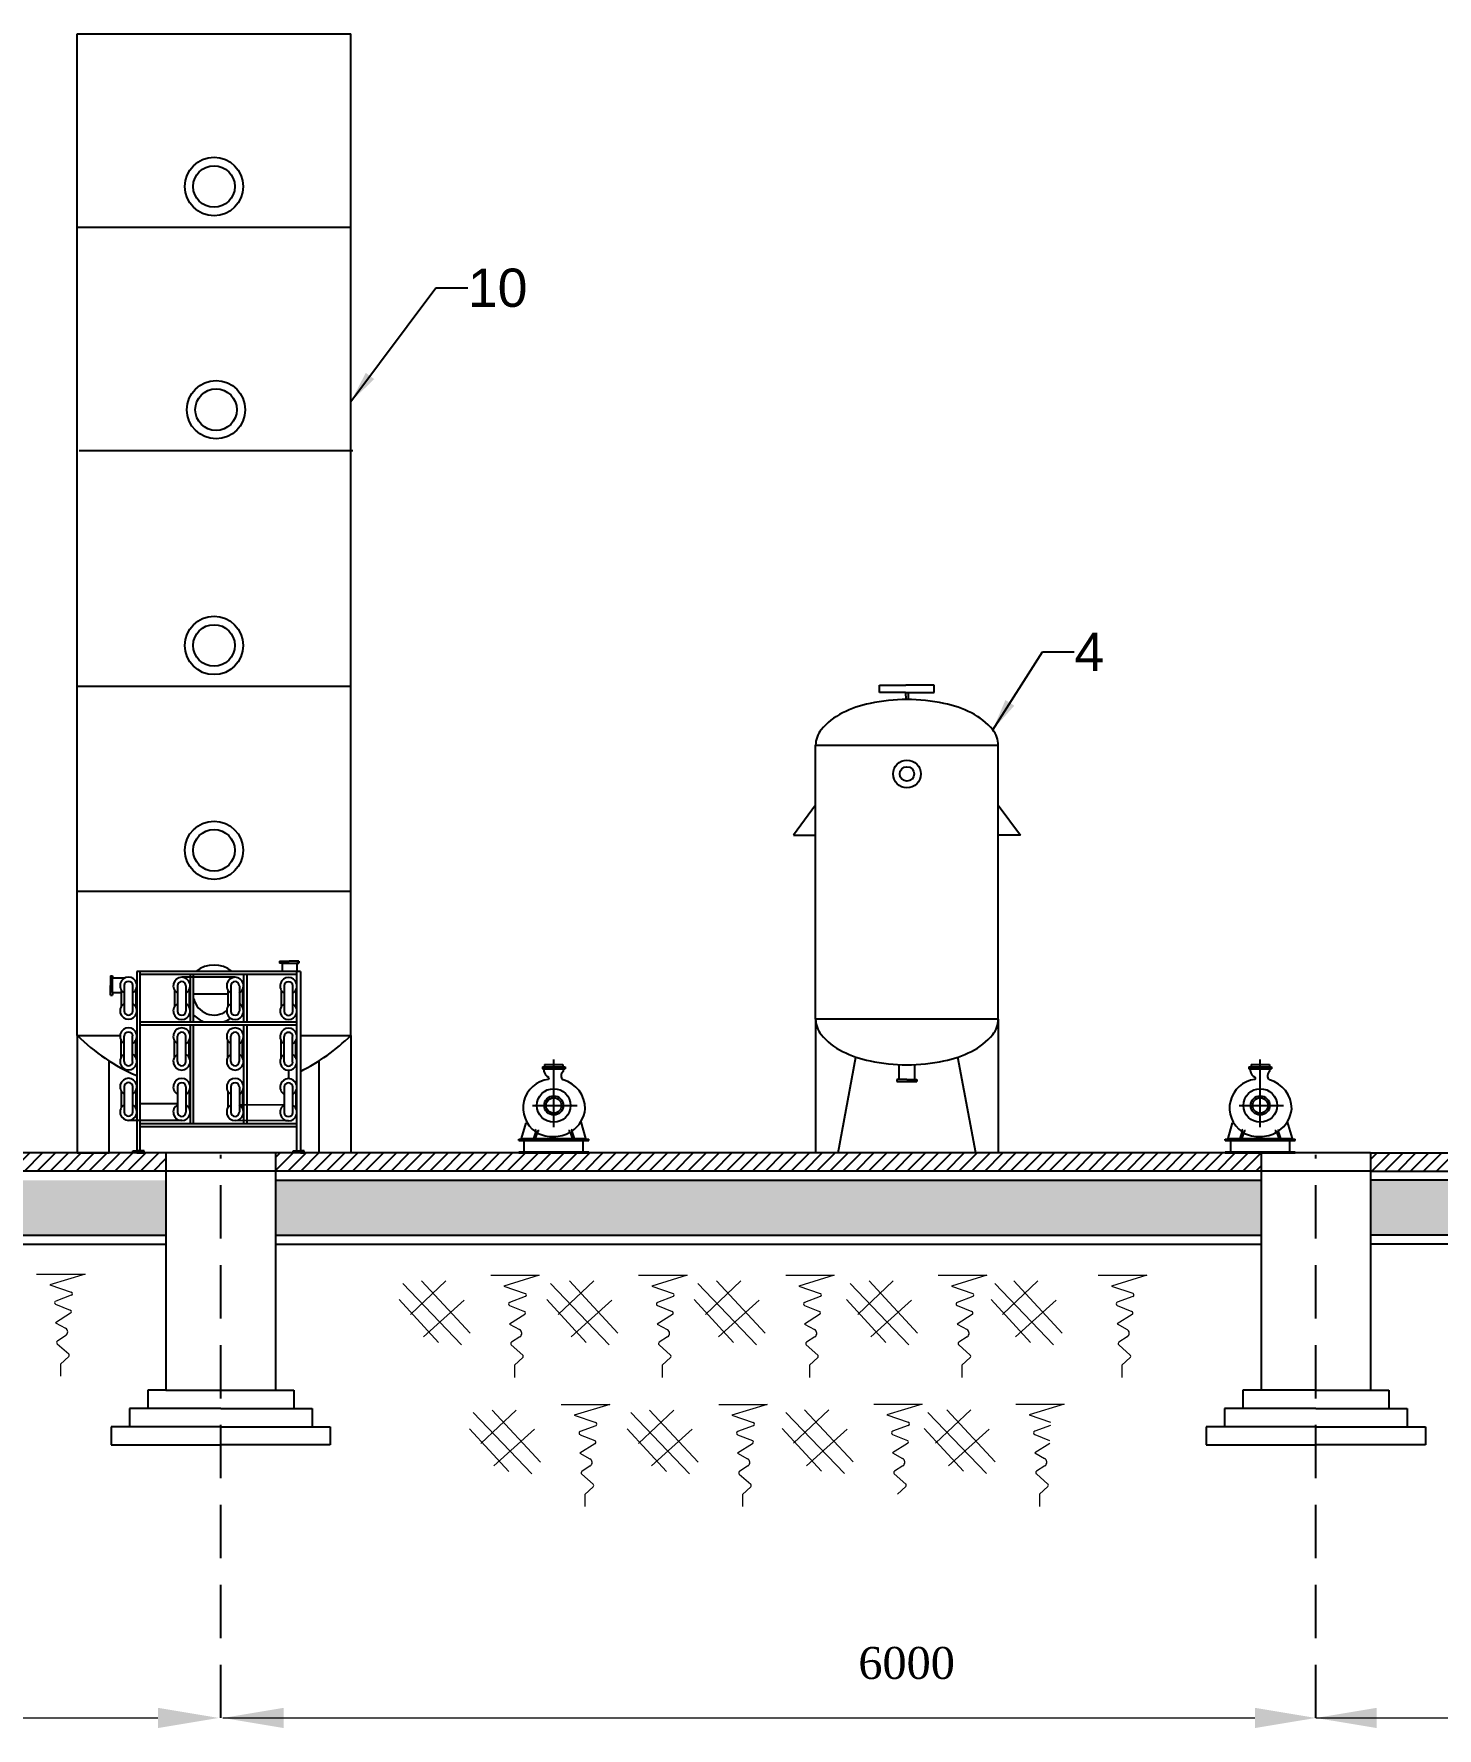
# Model space of a CAD drawing. Header units: inches. Extents: x 102447 to 288095, y 37526 to 105682.
# Drawn here: x 107880 to 109197, y 76817 to 78407 of the extents above; entities that cross this region are included whole.
import ezdxf

# ---------------------------------------------------------------- set-up
doc = ezdxf.new("R2010")
doc.units = ezdxf.units.IN
doc.header["$LTSCALE"] = 200
doc.header["$MEASUREMENT"] = 0
for name, pattern in [('CENTER', [17.5, 13, -1.5, 1.5, -1.5]), ('DASHED2', [0.375, 0.25, -0.125]), ('HIDDENX2', [0.75, 0.5, -0.25])]:
    doc.linetypes.add(name, pattern=pattern)
for name, color, linetype, lineweight in [('cat', 5, 'DASHED2', 25), ('KI HIEU', 40, 'Continuous', 25), ('kich thuoc', 112, 'Continuous', 18), ('nen', 30, 'Continuous', 20)]:
    doc.layers.add(name, color=color, linetype=linetype, lineweight=lineweight)
doc.styles.get("Standard").update_dxf_attribs({"font": 'Font - TrueType - Arial.ttf'})
doc.dimstyles.get("Standard").update_dxf_attribs({"dimtxt": 30, "dimasz": 30, "dimexe": 0.18, "dimexo": 0.0625, "dimgap": 1, "dimtad": 1, "dimtoh": 1, "dimdec": 0, "dimzin": 0, "dimdsep": 46, "dimtxsty": 'Standard', "dimcen": 0.09, "dimadec": 0, "dimazin": 0, "dimtfac": 1, "dimtdec": 0, "dimtofl": 0, "dimtmove": 0, "dimatfit": 3, "dimfxl": 1, "dimtolj": 1, "dimtzin": 0, "dimarcsym": 0})
pattern_1 = [(50, (66190.465, 69974.37), (81.91885, -7.16697), [8.56581, -94.2239]), (355, (66190.465, 69974.37), (-15.8469, 85.90845), [6.85265, -75.37912]), (100.4514, (66197.29, 69973.775), (66.07201, 78.74143), [7.27982, -80.07799]), (46.1842, (66190.46, 69997.21), (121.89044, -18.90406), [12.8487, -141.33584]), (96.6356, (66200.62, 69995.64), (106.74856, 111.25476), [10.91973, -120.11696]), (351.1842, (66190.46, 69997.21), (106.74847, 111.25485), [10.27897, -113.06867]), (21, (66201.886, 69991.504), (68.17322, -45.98342), [8.56581, -94.2239]), (326, (66201.89, 69991.504), (27.78923, 82.81995), [6.85265, -75.37912]), (71.4514, (66207.57, 69987.67), (95.96248, 36.83646), [7.27982, -80.07799]), (37.5, (66190.465, 69974.373), (1.388787, 38.020068), [0, -74.46543, 0, -76.521224, 0, -75.664643]), (7.5, (66190.465, 69974.373), (30.045378, 45.04607), [0, -43.62852, 0, -72.75227, 0, -28.838223]), (327.5, (66164.996, 69974.373), (60.968278, -2.57601), [0, -28.552696, 0, -89.08441, 0, -118.20816]), (317.5, (66153.575, 69974.373), (66.60615, 11.43307), [0, -37.118504, 0, -59.161185, 0, -83.944925])]
pattern_2 = [(45, (74868.65, 69824.75), (-6.0569414, 6.0569414), [])]
pattern_3 = [(45, (73707.245, 69821.266), (-6.0569414, 6.0569414), [])]

# ---------------------------------------------------------------- blocks, each defined once
blk = doc.blocks.new('PUMP-5-F')
for p, q in [((-0.104, 0.355), (0.104, 0.355)), ((-0.104, 0.355), (-0.104, 0.335)), ((-0.104, 0.335), (0.104, 0.335)), ((-0.089, 0.315), (-0.092, 0.335)), ((-0.084, 0.375), (0.084, 0.375)), ((-0.084, 0.375), (-0.084, 0.355)), ((0.084, 0.375), (0.084, 0.355)), ((0.089, 0.315), (0.089, 0.335)), ((0.104, 0.355), (0.104, 0.335)), ((0.295, -0.304), (0.25, -0.15)), ((-0.32, -0.32), (-0.32, -0.31)), ((-0.32, -0.31), (0.32, -0.31)), ((-0.295, -0.304), (-0.253, -0.16)), ((-0.295, -0.304), (0.295, -0.304)), ((-0.165, -0.238), (-0.186, -0.304)), ((-0.15, -0.243), (-0.17, -0.304)), ((0.15, -0.243), (0.17, -0.304)), ((0.165, -0.238), (0.186, -0.304)), ((0.32, -0.32), (0.32, -0.31)), ((-0.32, -0.32), (0.32, -0.32)), ((-0.32, -0.425), (0.32, -0.425)), ((-0.32, -0.435), (-0.32, -0.425)), ((-0.32, -0.435), (0.32, -0.435)), ((-0.27, -0.425), (-0.27, -0.32)), ((0.27, -0.425), (0.27, -0.32)), ((0.32, -0.435), (0.32, -0.425))]:
    blk.add_line(p, q)
at = {"color": 8, "linetype": 'CENTER', "ltscale": 0.1}
for p, q in [((0, -0.2), (0, 0.42)), ((-0.194, 0), (0.214, 0))]:
    blk.add_line(p, q, dxfattribs=at)
for radius in [0.154, 0.0878, 0.0706]:
    blk.add_circle((0, 0), radius)
for centre, radius, start, end in [((-0.012, 0.328), 0.0787, 189.3044, 241.7281), ((0.119, 0.273), 0.0518, 126.0695, 228.3449), ((-0.017, -0.023), 0.264, 96.9255, 235.7497), ((-0.055, 0.249), 0.0117, 303.9544, 56.0456), ((0.011, -0.033), 0.278, 0.3028, 74.4939), ((0.01, -0.003), 0.28, 303.4296, 354.1995), ((-0.18, -0.232), 0.0169, 336.5811, 49.1689), ((-0.017, 0.001), 0.286, 241.6313, 273.3611), ((-0.137, -0.245), 0.0136, 76.3265, 170.9387), ((0.005, 0.005), 0.289, 268.948, 300.2335), ((0.137, -0.245), 0.0136, 9.0613, 103.6735), ((0.18, -0.232), 0.0169, 130.8311, 203.4189)]:
    blk.add_arc(centre, radius, start, end)

msp = doc.modelspace()

# ---------------------------------------------------------------- hatches: boundary and pattern name
at = {"layer": 'cat'}
h = msp.add_hatch(dxfattribs=at)
h.set_pattern_fill('ANSI31', color=256, scale=68.526469, style=0)
h.set_pattern_definition(pattern_3)
edge = h.paths.add_edge_path()
edge.add_line((104865.1, 77346.3), (106052.1, 77346.3))
h.paths.add_polyline_path([(109134.6, 77356.6), (109134.6, 77339.5), (110059.7, 77339.5), (110059.7, 77356.6)])
h = msp.add_hatch(dxfattribs=at)
h.set_pattern_fill('ANSI31', color=256, scale=68.526469, style=0)
h.set_pattern_definition(pattern_2)
edge = h.paths.add_edge_path()
edge.add_line((106026.5, 77349.8), (107213.5, 77349.8))
h.paths.add_polyline_path([(110162.5, 77356.6), (110162.5, 77339.5), (111087.6, 77339.5), (111087.6, 77356.6)])
h = msp.add_hatch(dxfattribs=at)
h.set_pattern_fill('ANSI31', color=256, scale=68.526469, style=0)
h.set_pattern_definition([(45, (74514.543, 69825.52), (-6.0569414, 6.0569414), [])])
edge = h.paths.add_edge_path()
edge.add_line((111785.9, 77350.6), (110598.8, 77350.6))
h.paths.add_polyline_path([(106976, 77339.5), (106976, 77356.6), (106894.9, 77356.6), (106878, 77339.5)])
h = msp.add_hatch(dxfattribs=at)
h.set_pattern_fill('ANSI31', color=256, scale=68.526469, style=0)
h.set_pattern_definition(pattern_2)
edge = h.paths.add_edge_path()
edge.add_line((112140, 77349.8), (110953, 77349.8))
h.paths.add_polyline_path([(108003.9, 77356.6), (108003.9, 77339.5), (107078.8, 77339.5), (107078.8, 77356.6)])
h = msp.add_hatch(dxfattribs=at)
h.set_pattern_fill('ANSI31', color=256, scale=68.526469, style=0)
h.set_pattern_definition([(45, (76888.821, 69821.266), (-6.0569414, 6.0569414), [])])
edge = h.paths.add_edge_path()
edge.add_line((108046.7, 77346.3), (109233.7, 77346.3))
edge = h.paths.add_edge_path()
edge.add_line((113258.4, 77339.5), (113258.4, 77356.6))
edge.add_line((113258.4, 77356.6), (112281.9, 77356.6))
edge.add_line((112281.9, 77356.6), (112281.9, 77339.5))
edge.add_line((112281.9, 77339.5), (113241.3, 77339.5))
h = msp.add_hatch(dxfattribs=at)
h.set_pattern_fill('ANSI31', color=256, scale=68.526469, style=0)
h.set_pattern_definition(pattern_3)
edge = h.paths.add_edge_path()
edge.add_line((113301.4, 77346.3), (112114.4, 77346.3))
h.paths.add_polyline_path([(109031.8, 77356.6), (109031.8, 77339.5), (108106.7, 77339.5), (108106.7, 77356.6)])
at = {"layer": 'KI HIEU', "linetype": 'HIDDENX2', "ltscale": 100}
h = msp.add_hatch(dxfattribs=at)
h.set_pattern_fill('AR-CONC', color=256, scale=11.421078, style=0)
h.set_pattern_definition(pattern_1)
h.paths.add_polyline_path([(108106.7, 77279.5), (108106.7, 77330.9), (109031.8, 77330.9), (109031.8, 77279.5)])
h.paths.add_polyline_path([(107078.8, 77279.5), (107078.8, 77330.9), (108003.9, 77330.9), (108003.9, 77279.5)])
h = msp.add_hatch(dxfattribs=at)
h.set_pattern_fill('AR-CONC', color=256, scale=11.421078, style=0)
h.set_pattern_definition(pattern_1)
h.paths.add_polyline_path([(110059.7, 77279.5), (110059.7, 77330.9), (109134.6, 77330.9), (109134.6, 77279.5)])
h.paths.add_polyline_path([(111087.6, 77279.5), (111087.6, 77330.9), (110162.5, 77330.9), (110162.5, 77279.5)])

# ---------------------------------------------------------------- linework, layer by layer
for p, q in [((107920.6, 78406.9), (108177.5, 78406.9)), ((107920.6, 77466.9), (107920.6, 78406.9)), ((108177.5, 78237.8), (108177.5, 78406.9)), ((108177.5, 77980.9), (108177.5, 78237.8)), ((108177.5, 78225.1), (107920.6, 78225.1)), ((108179.4, 78015.7), (107922.4, 78015.7)), ((108177.5, 77723.9), (108177.5, 77980.9)), ((108177.5, 77794.4), (107920.6, 77794.4)), ((108673.7, 77788.8), (108673.7, 77795.6)), ((108673.7, 77795.6), (108698.3, 77795.6)), ((108698.2, 77788.8), (108673.7, 77788.8)), ((108698.2, 77788.8), (108698.3, 77782.1)), ((108698.2, 77788.8), (108725.1, 77788.8)), ((108725.1, 77795.6), (108698.3, 77795.6)), ((108700.5, 77788.8), (108700.5, 77782.1)), ((108725.1, 77788.8), (108725.1, 77795.6)), ((108613.7, 77482.2), (108613.7, 77739.2)), ((108785.1, 77482.2), (108785.1, 77739.2)), ((108177.5, 77466.9), (108177.5, 77723.9)), ((108613.7, 77683), (108592.9, 77654.8)), ((108785.1, 77683), (108805.9, 77654.8)), ((108592.9, 77654.8), (108613.7, 77654.8)), ((108805.9, 77654.8), (108785.1, 77654.8)), ((108177.5, 77602.1), (107920.6, 77602.1)), ((107976.6, 77526.9), (107976.6, 77358.4)), ((108026.6, 77526.9), (107976.6, 77526.9)), ((107979.8, 77358.4), (107979.8, 77526.9)), ((108130.1, 77526.9), (108026.6, 77526.9)), ((108110.4, 77536.6), (108119.6, 77536.6)), ((108110.4, 77536.6), (108110.4, 77534.8)), ((108113.1, 77534.8), (108110.4, 77534.8)), ((108113.1, 77534.8), (108113.1, 77526.9)), ((108113.1, 77534.8), (108126.8, 77534.8)), ((108128.7, 77536.6), (108119.6, 77536.6)), ((108126, 77534.8), (108128.7, 77534.8)), ((108126.8, 77534.8), (108126.8, 77526.9)), ((108128.7, 77534.8), (108126.8, 77534.8)), ((108126.8, 77358.4), (108126.8, 77526.9)), ((108128.7, 77536.6), (108128.7, 77534.8)), ((108128.7, 77536.6), (108128.7, 77534.8)), ((108130.1, 77526.9), (108130.1, 77358.4)), ((107951.9, 77522.8), (107953.7, 77522.8)), ((107951.9, 77522.8), (107951.9, 77513.7)), ((107951.9, 77522.8), (107953.7, 77522.8)), ((107951.9, 77504.5), (107951.9, 77513.7)), ((107953.7, 77522.8), (107953.7, 77520.9)), ((107953.7, 77520.1), (107953.7, 77522.8)), ((107953.7, 77520.9), (107965.6, 77520.9)), ((107953.7, 77507.2), (107953.7, 77520.9)), ((107964.7, 77513.6), (107964.7, 77489.9)), ((107972.6, 77513.6), (107972.6, 77489.9)), ((108026.6, 77524), (107979.8, 77524)), ((108014.8, 77513.5), (108014.8, 77489.7)), ((108068.8, 77521.4), (108018.7, 77521.4)), ((108022.7, 77513.5), (108022.7, 77489.7)), ((108026.6, 77524), (108026.6, 77479.4)), ((108126.8, 77524), (108026.6, 77524)), ((108029.9, 77479.4), (108029.9, 77524)), ((108064.9, 77513.5), (108064.9, 77489.7)), ((108072.8, 77513.5), (108072.8, 77489.7)), ((108076.7, 77524), (108076.7, 77479.4)), ((108080, 77479.4), (108080, 77524)), ((108114.9, 77513.3), (108114.9, 77489.6)), ((108122.8, 77513.3), (108122.8, 77489.6)), ((107951.9, 77504.5), (107953.7, 77504.5)), ((107953.7, 77507.2), (107961.8, 77507.2)), ((107953.7, 77507.2), (107953.7, 77504.5)), ((107961.8, 77509.7), (107961.8, 77493.8)), ((107975.5, 77509.7), (107975.5, 77493.8)), ((108011.9, 77509.6), (108011.9, 77493.6)), ((108025.6, 77509.6), (108025.6, 77493.6)), ((108061.9, 77505.5), (108029.9, 77505.5)), ((108061.9, 77509.6), (108061.9, 77493.6)), ((108075.7, 77509.6), (108075.7, 77493.6)), ((108112, 77509.4), (108112, 77493.5)), ((108125.8, 77509.4), (108125.8, 77493.5)), ((108026.6, 77479.4), (107979.8, 77479.4)), ((108126.8, 77479.4), (108026.6, 77479.4)), ((108613.7, 77482.2), (108613.7, 77356.6)), ((108785.1, 77482.2), (108785.1, 77356.6)), ((107920.6, 77466.9), (107960.8, 77466.9)), ((107920.6, 77466.9), (107920.6, 77356.6)), ((107964.7, 77442.4), (107964.7, 77466.1)), ((107972.6, 77442.4), (107972.6, 77466.1)), ((108026.6, 77476.5), (107979.8, 77476.5)), ((108014.8, 77442.3), (108014.8, 77466)), ((108022.7, 77442.3), (108022.7, 77466)), ((108026.6, 77476.5), (108026.6, 77384)), ((108126.8, 77476.5), (108026.6, 77476.5)), ((108029.9, 77384), (108029.9, 77476.5)), ((108064.9, 77442.3), (108064.9, 77466)), ((108072.8, 77442.3), (108072.8, 77466)), ((108076.7, 77476.5), (108076.7, 77384)), ((108080, 77384), (108080, 77476.5)), ((108114.9, 77442.1), (108114.9, 77465.8)), ((108122.8, 77442.1), (108122.8, 77465.8)), ((108130.1, 77466.9), (108177.5, 77466.9)), ((108177.5, 77466.9), (108177.5, 77356.6)), ((107961.8, 77446.3), (107961.8, 77462.3)), ((107975.5, 77446.3), (107975.5, 77462.3)), ((108011.9, 77446.2), (108011.9, 77462.1)), ((108025.6, 77446.2), (108025.6, 77462.1)), ((108061.9, 77446.2), (108061.9, 77462.1)), ((108075.7, 77446.2), (108075.7, 77462.1)), ((108112, 77446), (108112, 77461.9)), ((108125.8, 77446), (108125.8, 77461.9)), ((107950.5, 77356.6), (107950.5, 77443)), ((108118.9, 77434.2), (108118.9, 77426.3)), ((108147.6, 77356.6), (108147.6, 77443)), ((108634.7, 77356.6), (108651.5, 77446.5)), ((108692.1, 77425.5), (108692.1, 77439.5)), ((108706.7, 77425.5), (108706.7, 77439.5)), ((108764.1, 77356.6), (108747.3, 77446.5)), ((107964.7, 77418.7), (107964.7, 77395)), ((107972.6, 77418.7), (107972.6, 77395)), ((108014.8, 77418.5), (108014.8, 77394.8)), ((108022.7, 77418.5), (108022.7, 77394.8)), ((108064.9, 77418.5), (108064.9, 77394.8)), ((108072.8, 77418.5), (108072.8, 77394.8)), ((108114.9, 77418.4), (108114.9, 77394.6)), ((108122.8, 77418.4), (108122.8, 77394.6)), ((108699.4, 77425.5), (108690, 77425.5)), ((108690, 77425.5), (108690, 77423.5)), ((108690, 77423.5), (108708.8, 77423.5)), ((108699.4, 77425.5), (108708.8, 77425.5)), ((108708.8, 77425.5), (108708.8, 77423.5)), ((107961.8, 77414.8), (107961.8, 77398.9)), ((107975.5, 77414.8), (107975.5, 77398.9)), ((108014.8, 77402.7), (107979.8, 77402.7)), ((108025.6, 77414.6), (108025.6, 77398.7)), ((108061.9, 77414.6), (108061.9, 77398.7)), ((108114.9, 77401.5), (108072.8, 77401.7)), ((108075.7, 77414.6), (108075.7, 77398.7)), ((108125.8, 77414.5), (108125.8, 77398.5)), ((108018.7, 77386.9), (107968.6, 77387.1)), ((107979.8, 77394.7), (107979.8, 77394.7)), ((108026.6, 77384), (107979.8, 77384)), ((108076.7, 77384), (108026.6, 77384)), ((108118.9, 77386.7), (108068.8, 77386.9)), ((108126.8, 77384), (108076.7, 77384)), ((108080, 77394.6), (108080, 77394.6)), ((108026.6, 77381), (107979.8, 77381)), ((108076.7, 77381), (108026.6, 77381)), ((108126.8, 77381), (108076.7, 77381)), ((108003.9, 77356.6), (107078.8, 77356.6)), ((107920.6, 77356.6), (107950.5, 77356.6)), ((107972.9, 77356.6), (107972.9, 77358.4)), ((107972.9, 77358.4), (107976.6, 77358.4)), ((107976.6, 77356.6), (107972.9, 77356.6)), ((107983.5, 77358.4), (107976.6, 77358.4)), ((107976.6, 77356.6), (107979.8, 77356.6)), ((107979.8, 77356.6), (107983.5, 77356.6)), ((107983.5, 77356.6), (107983.5, 77358.4)), ((109134.6, 77356.6), (108003.9, 77356.6)), ((108123.2, 77356.6), (108123.2, 77358.4)), ((108123.2, 77358.4), (108130.1, 77358.4)), ((108126.8, 77356.6), (108123.2, 77356.6)), ((108130.1, 77356.6), (108126.8, 77356.6)), ((108133.7, 77358.4), (108130.1, 77358.4)), ((108130.1, 77356.6), (108133.7, 77356.6)), ((108133.7, 77356.6), (108133.7, 77358.4)), ((108177.5, 77356.6), (108147.6, 77356.6)), ((109134.6, 77356.6), (110162.5, 77356.6)), ((109134.6, 77339.5), (107078.8, 77339.5)), ((109134.6, 77339.5), (110162.5, 77339.5)), ((108106.7, 77330.9), (109031.8, 77330.9)), ((110059.7, 77330.9), (109134.6, 77330.9)), ((107078.8, 77279.5), (108003.9, 77279.5)), ((108106.7, 77279.5), (109031.8, 77279.5)), ((110059.7, 77279.5), (109134.6, 77279.5)), ((107078.8, 77270.9), (108003.9, 77270.9)), ((108106.7, 77270.9), (109031.8, 77270.9)), ((110059.7, 77270.9), (109134.6, 77270.9))]:
    msp.add_line(p, q)
at = {"color": 6}
for p, q in [((108003.9, 77356.6), (108003.9, 77133.9)), ((108106.7, 77356.6), (108106.7, 77133.9)), ((109031.8, 77356.6), (109031.8, 77133.9)), ((109134.6, 77356.6), (109134.6, 77133.9)), ((108003.9, 77133.9), (107986.8, 77133.9)), ((107986.8, 77133.9), (107986.8, 77116.8)), ((108003.9, 77133.9), (108106.7, 77133.9)), ((108106.7, 77133.9), (108123.9, 77133.9)), ((108123.9, 77133.9), (108123.9, 77116.8)), ((109083.2, 77133.9), (109014.7, 77133.9)), ((109014.7, 77133.9), (109014.7, 77116.8)), ((109083.2, 77133.9), (109151.8, 77133.9)), ((109151.8, 77133.9), (109151.8, 77116.8)), ((108055.3, 77116.8), (107969.7, 77116.8)), ((107969.7, 77116.8), (107969.7, 77099.6)), ((108055.3, 77116.8), (108141, 77116.8)), ((108141, 77116.8), (108141, 77099.6)), ((109083.2, 77116.8), (108997.6, 77116.8)), ((108997.6, 77116.8), (108997.6, 77099.6)), ((109083.2, 77116.8), (109168.9, 77116.8)), ((109168.9, 77116.8), (109168.9, 77099.6)), ((108055.3, 77099.6), (107952.5, 77099.6)), ((107952.5, 77099.6), (107952.5, 77082.5)), ((108055.3, 77099.6), (108158.1, 77099.6)), ((108158.1, 77099.6), (108158.1, 77082.5)), ((109083.2, 77099.6), (108980.4, 77099.6)), ((108980.4, 77099.6), (108980.4, 77082.5)), ((109083.2, 77099.6), (109186, 77099.6)), ((109186, 77099.6), (109186, 77082.5)), ((107952.5, 77082.5), (108055.3, 77082.5)), ((108158.1, 77082.5), (108055.3, 77082.5)), ((108980.4, 77082.5), (109083.2, 77082.5)), ((109186, 77082.5), (109083.2, 77082.5))]:
    msp.add_line(p, q, dxfattribs=at)
for points in [[(108613.7, 77739.2), (108785.1, 77739.2, 0.174705), (108779.9, 77753.7, 0.104203), (108760, 77769.5, 0.064948), (108734.1, 77778.5, 0.051099), (108699.4, 77782.1, 0.051099), (108664.8, 77778.5, 0.064948), (108638.8, 77769.5, 0.104203), (108618.9, 77753.7, 0.174705)], [(108785.1, 77482.2), (108613.7, 77482.2, 0.174705), (108618.9, 77467.6, 0.104203), (108638.8, 77451.9, 0.064948), (108664.8, 77442.9, 0.051099), (108699.4, 77439.3, 0.051099), (108734.1, 77442.9, 0.064948), (108760, 77451.9, 0.104203), (108779.9, 77467.6, 0.174705)]]:
    msp.add_lwpolyline(points, format="xyb", close=True)
for centre, radius in [((108049, 78263.7), 27.4), ((108049, 78263.7), 19.5), ((108050.9, 78054.2), 27.4), ((108050.9, 78054.2), 19.5), ((108049, 77832.9), 27.4), ((108049, 77832.9), 19.5), ((108699.4, 77712.3), 13), ((108699.4, 77712.3), 13), ((108699.4, 77712.3), 6.79), ((108049, 77640.6), 27.4), ((108049, 77640.6), 19.5)]:
    msp.add_circle(centre, radius)
for centre, radius, start, end in [((108049, 77505.5), 27.4, 51.583, 128.417), ((107968.7, 77513.6), 7.91, 299.9872, 239.9872), ((107968.7, 77513.6), 3.95, 0, 180), ((108018.7, 77513.5), 7.91, 299.9872, 239.9872), ((108018.7, 77513.5), 3.95, 0, 180), ((108068.8, 77513.5), 7.91, 299.9872, 239.9872), ((108068.8, 77513.5), 3.95, 0, 180), ((108118.9, 77513.3), 7.91, 299.9872, 239.9872), ((108118.9, 77513.3), 3.95, 0, 180), ((107968.7, 77489.9), 7.91, 120.0128, 60.0128), ((108018.7, 77489.7), 7.91, 120.0128, 60.0128), ((108049, 77505.5), 19.5, 191.7239, 307.4114), ((108068.8, 77489.7), 7.91, 120.0128, 60.0128), ((108118.9, 77489.6), 7.91, 120.0128, 60.0128), ((107968.7, 77489.9), 3.95, 180, 0), ((108018.7, 77489.7), 3.95, 180, 0), ((108049, 77505.5), 27.4, 225.7624, 251.6934), ((108049, 77505.5), 27.4, 288.3066, 304.8598), ((108068.8, 77489.7), 3.95, 180, 0), ((108118.9, 77489.6), 3.95, 180, 0), ((108049, 77596.7), 182.6, 225.2819, 246.6139), ((107968.7, 77466.1), 7.91, 299.9872, 239.9872), ((107968.7, 77466.1), 3.95, 0, 180), ((108018.7, 77466), 7.91, 299.9872, 239.9872), ((108018.7, 77466), 3.95, 0, 180), ((108068.8, 77466), 7.91, 299.9872, 239.9872), ((108068.8, 77466), 3.95, 0, 180), ((108118.9, 77465.8), 7.91, 299.9872, 239.9872), ((108118.9, 77465.8), 3.95, 0, 180), ((108049, 77596.7), 182.6, 296.3459, 314.7181), ((107968.7, 77442.4), 7.91, 120.0128, 60.0128), ((108018.7, 77442.3), 7.91, 120.0128, 60.0128), ((108068.8, 77442.3), 7.91, 120.0128, 60.0128), ((108118.9, 77442.1), 7.91, 120.0128, 60.0128), ((107968.7, 77442.4), 3.95, 180, 0), ((108018.7, 77442.3), 3.95, 180, 0), ((108068.8, 77442.3), 3.95, 180, 0), ((108118.9, 77442.1), 3.95, 180, 0), ((107968.7, 77418.7), 7.91, 299.9872, 239.9872), ((107968.7, 77418.7), 3.95, 0, 180), ((108018.7, 77418.5), 7.91, 299.9872, 239.9872), ((108018.7, 77418.5), 3.95, 0, 180), ((108068.8, 77418.5), 7.91, 299.9872, 239.9872), ((108068.8, 77418.5), 3.95, 0, 180), ((108118.9, 77418.4), 7.91, 299.9872, 239.9872), ((108118.9, 77418.4), 3.95, 0, 180), ((107968.7, 77395), 7.91, 120.0128, 60.0128), ((108018.7, 77394.8), 7.91, 120.0128, 60.0128), ((108068.8, 77394.8), 7.91, 120.0128, 60.0128), ((108118.9, 77394.6), 7.91, 120.0128, 60.0128), ((107968.7, 77395), 3.95, 180, 0), ((108018.7, 77394.8), 3.95, 180, 0), ((108068.8, 77394.8), 3.95, 180, 0), ((108118.9, 77394.6), 3.95, 180, 0)]:
    msp.add_arc(centre, radius, start, end)
at = {"layer": 'cat', "color": 177, "true_color": 0x293189}
for p, q in [((108055.3, 76826.2), (108055.3, 77354.9)), ((109083.2, 76826.2), (109083.2, 77354.9))]:
    msp.add_line(p, q, dxfattribs=at)
at = {"layer": 'kich thuoc', "linetype": 'Continuous', "lineweight": 20}
for p, q in [((107027.4, 76826.2), (107996.3, 76826.2)), ((108057.3, 76826.2), (109026.1, 76826.2)), ((109083.2, 76826.2), (110052.1, 76826.2))]:
    msp.add_line(p, q, dxfattribs=at)
for points in [[(107996.3, 76835.7), (107996.3, 76816.7), (108053.4, 76826.2)], [(108114.4, 76835.7), (108114.4, 76816.7), (108057.3, 76826.2)], [(109026.1, 76835.7), (109026.1, 76816.7), (109083.2, 76826.2)], [(109140.3, 76835.7), (109140.3, 76816.7), (109083.2, 76826.2)]]:
    msp.add_solid(points, dxfattribs=at)
at = {"layer": 'nen', "linetype": 'ByBlock', "ltscale": 15}
for p, q in [((107882.5, 77242.9), (107928.1, 77242.9)), ((107882.5, 77242.9), (107928.1, 77242.9)), ((107928.1, 77242.9), (107895, 77232.8)), ((107928.1, 77242.9), (107895, 77232.8)), ((108308.7, 77241.8), (108354.3, 77241.8)), ((108308.7, 77241.8), (108354.3, 77241.8)), ((108354.3, 77241.8), (108321.1, 77231.6)), ((108354.3, 77241.8), (108321.1, 77231.6)), ((108447.4, 77241.8), (108493, 77241.8)), ((108447.4, 77241.8), (108493, 77241.8)), ((108493, 77241.8), (108459.8, 77231.6)), ((108493, 77241.8), (108459.8, 77231.6)), ((108585.6, 77241.8), (108631.2, 77241.8)), ((108585.6, 77241.8), (108631.2, 77241.8)), ((108631.2, 77241.8), (108598, 77231.6)), ((108631.2, 77241.8), (108598, 77231.6)), ((108728.7, 77241.8), (108774.3, 77241.8)), ((108728.7, 77241.8), (108774.3, 77241.8)), ((108774.3, 77241.8), (108741.1, 77231.6)), ((108774.3, 77241.8), (108741.1, 77231.6)), ((108878.9, 77241.8), (108924.5, 77241.8)), ((108878.9, 77241.8), (108924.5, 77241.8)), ((108924.5, 77241.8), (108891.3, 77231.6)), ((108924.5, 77241.8), (108891.3, 77231.6)), ((107895, 77232.8), (107915, 77225.9)), ((107895, 77232.8), (107915, 77225.9)), ((108226.2, 77234), (108281.3, 77176.5)), ((108226.2, 77234), (108281.3, 77176.5)), ((108266.7, 77236.5), (108233.4, 77205)), ((108266.7, 77236.5), (108233.4, 77205)), ((108243.9, 77236.5), (108289.5, 77187.5)), ((108243.9, 77236.5), (108289.5, 77187.5)), ((108321.1, 77231.6), (108341.2, 77224.7)), ((108321.1, 77231.6), (108341.2, 77224.7)), ((108364.9, 77234), (108420, 77176.5)), ((108364.9, 77234), (108420, 77176.5)), ((108405.4, 77236.5), (108372.1, 77205)), ((108405.4, 77236.5), (108372.1, 77205)), ((108382.6, 77236.5), (108428.1, 77187.5)), ((108382.6, 77236.5), (108428.1, 77187.5)), ((108459.8, 77231.6), (108479.9, 77224.7)), ((108459.8, 77231.6), (108479.9, 77224.7)), ((108503.1, 77234), (108558.2, 77176.5)), ((108503.1, 77234), (108558.2, 77176.5)), ((108543.6, 77236.5), (108510.3, 77205)), ((108543.6, 77236.5), (108510.3, 77205)), ((108520.8, 77236.5), (108566.4, 77187.5)), ((108520.8, 77236.5), (108566.4, 77187.5)), ((108598, 77231.6), (108618.1, 77224.7)), ((108598, 77231.6), (108618.1, 77224.7)), ((108646.2, 77234), (108701.3, 77176.5)), ((108646.2, 77234), (108701.3, 77176.5)), ((108686.6, 77236.5), (108653.3, 77205)), ((108686.6, 77236.5), (108653.3, 77205)), ((108663.9, 77236.5), (108709.4, 77187.5)), ((108663.9, 77236.5), (108709.4, 77187.5)), ((108741.1, 77231.6), (108761.1, 77224.7)), ((108741.1, 77231.6), (108761.1, 77224.7)), ((108782, 77234), (108837.1, 77176.5)), ((108782, 77234), (108837.1, 77176.5)), ((108822.4, 77236.5), (108789.1, 77205)), ((108822.4, 77236.5), (108789.1, 77205)), ((108799.6, 77236.5), (108845.2, 77187.5)), ((108799.6, 77236.5), (108845.2, 77187.5)), ((108891.3, 77231.6), (108911.4, 77224.8)), ((108891.3, 77231.6), (108911.4, 77224.8)), ((107900.3, 77214.5), (107914.1, 77208.9)), ((107900.3, 77214.5), (107914.1, 77208.9)), ((107915, 77222.9), (107900.4, 77217.5)), ((107915, 77222.9), (107900.4, 77217.5)), ((108222.9, 77219), (108259.7, 77178.7)), ((108222.9, 77219), (108259.7, 77178.7)), ((108283.8, 77218.4), (108245.6, 77184)), ((108283.8, 77218.4), (108245.6, 77184)), ((108341.2, 77221.7), (108326.5, 77216.3)), ((108341.2, 77221.7), (108326.5, 77216.3)), ((108326.5, 77213.4), (108340.3, 77207.7)), ((108326.5, 77213.4), (108340.3, 77207.7)), ((108361.5, 77219), (108398.3, 77178.7)), ((108361.5, 77219), (108398.3, 77178.7)), ((108422.5, 77218.4), (108384.3, 77184)), ((108422.5, 77218.4), (108384.3, 77184)), ((108479.9, 77221.7), (108465.2, 77216.3)), ((108479.9, 77221.7), (108465.2, 77216.3)), ((108465.2, 77213.4), (108479, 77207.7)), ((108465.2, 77213.4), (108479, 77207.7)), ((108499.8, 77219), (108536.6, 77178.7)), ((108499.8, 77219), (108536.6, 77178.7)), ((108560.7, 77218.4), (108522.5, 77184)), ((108560.7, 77218.4), (108522.5, 77184)), ((108618.1, 77221.7), (108603.4, 77216.3)), ((108618.1, 77221.7), (108603.4, 77216.3)), ((108603.4, 77213.4), (108617.2, 77207.7)), ((108603.4, 77213.4), (108617.2, 77207.7)), ((108642.8, 77219), (108679.6, 77178.7)), ((108642.8, 77219), (108679.6, 77178.7)), ((108703.7, 77218.4), (108665.6, 77184)), ((108703.7, 77218.4), (108665.6, 77184)), ((108761.2, 77221.7), (108746.5, 77216.3)), ((108761.2, 77221.7), (108746.5, 77216.3)), ((108746.5, 77213.4), (108760.3, 77207.7)), ((108746.5, 77213.4), (108760.3, 77207.7)), ((108778.6, 77219), (108815.4, 77178.7)), ((108778.6, 77219), (108815.4, 77178.7)), ((108839.5, 77218.4), (108801.4, 77184)), ((108839.5, 77218.4), (108801.4, 77184)), ((108911.4, 77221.8), (108896.7, 77216.4)), ((108911.4, 77221.8), (108896.7, 77216.4)), ((108896.7, 77213.4), (108910.5, 77207.8)), ((108896.7, 77213.4), (108910.5, 77207.8)), ((107914.4, 77206.1), (107900.3, 77197.1)), ((107914.4, 77206.1), (107900.3, 77197.1)), ((107900.3, 77197.1), (107909.6, 77192)), ((107900.3, 77197.1), (107909.6, 77192)), ((108340.6, 77204.9), (108326.5, 77195.9)), ((108340.6, 77204.9), (108326.5, 77195.9)), ((108326.5, 77195.9), (108335.8, 77190.8)), ((108326.5, 77195.9), (108335.8, 77190.8)), ((108479.2, 77204.9), (108465.1, 77195.9)), ((108479.2, 77204.9), (108465.1, 77195.9)), ((108465.1, 77195.9), (108474.5, 77190.8)), ((108465.1, 77195.9), (108474.5, 77190.8)), ((108617.4, 77204.9), (108603.4, 77195.9)), ((108617.4, 77204.9), (108603.4, 77195.9)), ((108603.4, 77195.9), (108612.7, 77190.8)), ((108603.4, 77195.9), (108612.7, 77190.8)), ((108760.5, 77204.9), (108746.4, 77195.9)), ((108760.5, 77204.9), (108746.4, 77195.9)), ((108746.4, 77195.9), (108755.8, 77190.8)), ((108746.4, 77195.9), (108755.8, 77190.8)), ((108910.7, 77205), (108896.6, 77196)), ((108910.7, 77205), (108896.6, 77196)), ((108896.6, 77196), (108906, 77190.9)), ((108896.6, 77196), (108906, 77190.9)), ((107901.8, 77177.5), (107912.6, 77167.9)), ((107901.8, 77177.5), (107912.6, 77167.9)), ((107909.9, 77185.1), (107902, 77180)), ((107909.9, 77185.1), (107902, 77180)), ((108336, 77184), (108328.2, 77178.9)), ((108336, 77184), (108328.2, 77178.9)), ((108474.7, 77184), (108466.9, 77178.9)), ((108474.7, 77184), (108466.9, 77178.9)), ((108612.9, 77184), (108605.1, 77178.9)), ((108612.9, 77184), (108605.1, 77178.9)), ((108756, 77184), (108748.2, 77178.9)), ((108756, 77184), (108748.2, 77178.9)), ((108906.2, 77184), (108898.4, 77178.9)), ((108906.2, 77184), (108898.4, 77178.9)), ((107912.6, 77165.6), (107904.8, 77158.4)), ((107912.6, 77165.6), (107904.8, 77158.4)), ((108328, 77176.3), (108338.8, 77166.8)), ((108328, 77176.3), (108338.8, 77166.8)), ((108338.8, 77164.4), (108331, 77157.3)), ((108338.8, 77164.4), (108331, 77157.3)), ((108466.7, 77176.3), (108477.5, 77166.8)), ((108466.7, 77176.3), (108477.5, 77166.8)), ((108477.5, 77164.4), (108469.7, 77157.3)), ((108477.5, 77164.4), (108469.7, 77157.3)), ((108604.9, 77176.3), (108615.7, 77166.8)), ((108604.9, 77176.3), (108615.7, 77166.8)), ((108615.7, 77164.4), (108607.9, 77157.3)), ((108615.7, 77164.4), (108607.9, 77157.3)), ((108748, 77176.3), (108758.8, 77166.8)), ((108748, 77176.3), (108758.8, 77166.8)), ((108758.8, 77164.4), (108751, 77157.3)), ((108758.8, 77164.4), (108751, 77157.3)), ((108898.2, 77176.4), (108909, 77166.8)), ((108898.2, 77176.4), (108909, 77166.8)), ((108909, 77164.5), (108901.2, 77157.3)), ((108909, 77164.5), (108901.2, 77157.3)), ((107904.8, 77158.4), (107904.8, 77147)), ((107904.8, 77158.4), (107904.8, 77147)), ((108331, 77157.3), (108331, 77145.9)), ((108331, 77157.3), (108331, 77145.9)), ((108469.7, 77157.3), (108469.7, 77145.9)), ((108469.7, 77157.3), (108469.7, 77145.9)), ((108607.9, 77157.3), (108607.9, 77145.9)), ((108607.9, 77157.3), (108607.9, 77145.9)), ((108751, 77157.3), (108751, 77145.9)), ((108751, 77157.3), (108751, 77145.9)), ((108901.2, 77157.3), (108901.2, 77145.9)), ((108901.2, 77157.3), (108901.2, 77145.9)), ((108332.7, 77115.2), (108299.4, 77083.7)), ((108332.7, 77115.2), (108299.4, 77083.7)), ((108310, 77115.2), (108355.5, 77066.2)), ((108310, 77115.2), (108355.5, 77066.2)), ((108374.8, 77120.5), (108420.4, 77120.5)), ((108374.8, 77120.5), (108420.4, 77120.5)), ((108420.4, 77120.5), (108387.2, 77110.3)), ((108420.4, 77120.5), (108387.2, 77110.3)), ((108480.7, 77115.2), (108447.4, 77083.7)), ((108480.7, 77115.2), (108447.4, 77083.7)), ((108457.9, 77115.2), (108503.4, 77066.2)), ((108457.9, 77115.2), (108503.4, 77066.2)), ((108522.7, 77120.5), (108568.3, 77120.5)), ((108522.7, 77120.5), (108568.3, 77120.5)), ((108568.3, 77120.5), (108535.1, 77110.3)), ((108568.3, 77120.5), (108535.1, 77110.3)), ((108626.1, 77115.5), (108592.9, 77084)), ((108626.1, 77115.5), (108592.9, 77084)), ((108603.4, 77115.5), (108648.9, 77066.5)), ((108603.4, 77115.5), (108648.9, 77066.5)), ((108668.2, 77120.7), (108713.8, 77120.7)), ((108668.2, 77120.7), (108713.8, 77120.7)), ((108713.8, 77120.7), (108680.6, 77110.6)), ((108713.8, 77120.7), (108680.6, 77110.6)), ((108759.5, 77115.5), (108726.2, 77084)), ((108759.5, 77115.5), (108726.2, 77084)), ((108736.7, 77115.5), (108782.3, 77066.5)), ((108736.7, 77115.5), (108782.3, 77066.5)), ((108801.6, 77120.7), (108847.1, 77120.7)), ((108801.6, 77120.7), (108847.1, 77120.7)), ((108801.6, 77120.7), (108847.1, 77120.7)), ((108801.6, 77120.7), (108847.1, 77120.7)), ((108847.1, 77120.7), (108814, 77110.6)), ((108847.1, 77120.7), (108814, 77110.6)), ((108847.1, 77120.7), (108814, 77110.6)), ((108847.1, 77120.7), (108814, 77110.6)), ((108288.9, 77097.7), (108325.7, 77057.5)), ((108288.9, 77097.7), (108325.7, 77057.5)), ((108292.3, 77112.8), (108347.4, 77055.2)), ((108292.3, 77112.8), (108347.4, 77055.2)), ((108387.2, 77110.3), (108407.3, 77103.4)), ((108387.2, 77110.3), (108407.3, 77103.4)), ((108407.3, 77100.4), (108392.6, 77095.1)), ((108407.3, 77100.4), (108392.6, 77095.1)), ((108436.9, 77097.7), (108473.6, 77057.5)), ((108436.9, 77097.7), (108473.6, 77057.5)), ((108440.2, 77112.8), (108495.3, 77055.2)), ((108440.2, 77112.8), (108495.3, 77055.2)), ((108535.1, 77110.3), (108555.2, 77103.4)), ((108535.1, 77110.3), (108555.2, 77103.4)), ((108555.2, 77100.4), (108540.5, 77095.1)), ((108555.2, 77100.4), (108540.5, 77095.1)), ((108582.3, 77098), (108619.1, 77057.7)), ((108582.3, 77098), (108619.1, 77057.7)), ((108585.7, 77113), (108640.8, 77055.5)), ((108585.7, 77113), (108640.8, 77055.5)), ((108643.3, 77097.4), (108605.1, 77063)), ((108643.3, 77097.4), (108605.1, 77063)), ((108680.6, 77110.6), (108700.7, 77103.7)), ((108680.6, 77110.6), (108700.7, 77103.7)), ((108700.7, 77100.7), (108686, 77095.3)), ((108700.7, 77100.7), (108686, 77095.3)), ((108715.7, 77098), (108752.5, 77057.7)), ((108715.7, 77098), (108752.5, 77057.7)), ((108719.1, 77113), (108774.2, 77055.5)), ((108719.1, 77113), (108774.2, 77055.5)), ((108776.6, 77097.4), (108738.5, 77063)), ((108776.6, 77097.4), (108738.5, 77063)), ((108814, 77110.6), (108834, 77103.7)), ((108814, 77110.6), (108834, 77103.7)), ((108814, 77110.6), (108834, 77103.7)), ((108814, 77110.6), (108834, 77103.7)), ((108834.1, 77100.7), (108819.4, 77095.3)), ((108834.1, 77100.7), (108819.4, 77095.3)), ((108834.1, 77100.7), (108819.4, 77095.3)), ((108834.1, 77100.7), (108819.4, 77095.3)), ((108349.9, 77097.2), (108311.7, 77062.7)), ((108349.9, 77097.2), (108311.7, 77062.7)), ((108406.6, 77083.6), (108392.5, 77074.7)), ((108406.6, 77083.6), (108392.5, 77074.7)), ((108392.6, 77092.1), (108406.4, 77086.5)), ((108392.6, 77092.1), (108406.4, 77086.5)), ((108497.8, 77097.2), (108459.6, 77062.7)), ((108497.8, 77097.2), (108459.6, 77062.7)), ((108554.5, 77083.6), (108540.4, 77074.7)), ((108554.5, 77083.6), (108540.4, 77074.7)), ((108540.5, 77092.1), (108554.3, 77086.5)), ((108540.5, 77092.1), (108554.3, 77086.5)), ((108700, 77083.9), (108685.9, 77074.9)), ((108700, 77083.9), (108685.9, 77074.9)), ((108686, 77092.3), (108699.8, 77086.7)), ((108686, 77092.3), (108699.8, 77086.7)), ((108819.3, 77092.3), (108833.1, 77086.7)), ((108819.3, 77092.3), (108833.1, 77086.7)), ((108819.3, 77092.3), (108833.1, 77086.7)), ((108819.3, 77092.3), (108833.1, 77086.7)), ((108833.4, 77083.9), (108819.3, 77074.9)), ((108833.4, 77083.9), (108819.3, 77074.9)), ((108833.4, 77083.9), (108819.3, 77074.9)), ((108833.4, 77083.9), (108819.3, 77074.9)), ((108392.5, 77074.7), (108401.9, 77069.5)), ((108392.5, 77074.7), (108401.9, 77069.5)), ((108540.4, 77074.7), (108549.8, 77069.5)), ((108540.4, 77074.7), (108549.8, 77069.5)), ((108685.9, 77074.9), (108695.3, 77069.8)), ((108685.9, 77074.9), (108695.3, 77069.8)), ((108819.3, 77074.9), (108828.6, 77069.8)), ((108819.3, 77074.9), (108828.6, 77069.8)), ((108819.3, 77074.9), (108828.6, 77069.8)), ((108819.3, 77074.9), (108828.6, 77069.8)), ((108394.1, 77055.1), (108404.9, 77045.5)), ((108394.1, 77055.1), (108404.9, 77045.5)), ((108402.1, 77062.7), (108394.3, 77057.6)), ((108402.1, 77062.7), (108394.3, 77057.6)), ((108542, 77055.1), (108552.8, 77045.5)), ((108542, 77055.1), (108552.8, 77045.5)), ((108550, 77062.7), (108542.2, 77057.6)), ((108550, 77062.7), (108542.2, 77057.6)), ((108687.5, 77055.3), (108698.3, 77045.7)), ((108687.5, 77055.3), (108698.3, 77045.7)), ((108695.5, 77062.9), (108687.7, 77057.8)), ((108695.5, 77062.9), (108687.7, 77057.8)), ((108820.9, 77055.3), (108831.6, 77045.7)), ((108820.9, 77055.3), (108831.6, 77045.7)), ((108820.9, 77055.3), (108831.6, 77045.7)), ((108820.9, 77055.3), (108831.6, 77045.7)), ((108828.9, 77062.9), (108821.1, 77057.8)), ((108828.9, 77062.9), (108821.1, 77057.8)), ((108828.9, 77062.9), (108821.1, 77057.8)), ((108828.9, 77062.9), (108821.1, 77057.8)), ((108404.9, 77043.1), (108397.1, 77036)), ((108404.9, 77043.1), (108397.1, 77036)), ((108397.1, 77036), (108397.1, 77024.6)), ((108397.1, 77036), (108397.1, 77024.6)), ((108552.8, 77043.1), (108545, 77036)), ((108552.8, 77043.1), (108545, 77036)), ((108545, 77036), (108545, 77024.6)), ((108545, 77036), (108545, 77024.6)), ((108698.3, 77043.4), (108690.5, 77036.2)), ((108698.3, 77043.4), (108690.5, 77036.2)), ((108831.7, 77043.4), (108823.9, 77036.2)), ((108831.7, 77043.4), (108823.9, 77036.2)), ((108831.7, 77043.4), (108823.9, 77036.2)), ((108831.7, 77043.4), (108823.9, 77036.2)), ((108823.9, 77036.2), (108823.9, 77024.8)), ((108823.9, 77036.2), (108823.9, 77024.8)), ((108823.9, 77036.2), (108823.9, 77024.8)), ((108823.9, 77036.2), (108823.9, 77024.8))]:
    msp.add_line(p, q, dxfattribs=at)
for centre, radius, start, end in [((107914.5, 77224.4), 1.6, 290.1172, 71.0478), ((107914.5, 77224.4), 1.6, 290.1172, 71.0478), ((108340.7, 77223.2), 1.6, 290.1172, 71.0478), ((108340.7, 77223.2), 1.6, 290.1172, 71.0478), ((108479.3, 77223.2), 1.6, 290.1172, 71.0478), ((108479.3, 77223.2), 1.6, 290.1172, 71.0478), ((108617.6, 77223.2), 1.6, 290.1172, 71.0478), ((108617.6, 77223.2), 1.6, 290.1172, 71.0478), ((108760.6, 77223.2), 1.6, 290.1172, 71.0478), ((108760.6, 77223.2), 1.6, 290.1172, 71.0478), ((108910.9, 77223.3), 1.6, 290.1172, 71.0478), ((108910.9, 77223.3), 1.6, 290.1172, 71.0478), ((107900.9, 77216), 1.6, 110.1172, 247.8543), ((107900.9, 77216), 1.6, 110.1172, 247.8543), ((107913.5, 77207.4), 1.6, 302.4444, 67.8543), ((107913.5, 77207.4), 1.6, 302.4444, 67.8543), ((108327.1, 77214.8), 1.6, 110.1172, 247.8543), ((108327.1, 77214.8), 1.6, 110.1172, 247.8543), ((108465.8, 77214.8), 1.6, 110.1172, 247.8543), ((108465.8, 77214.8), 1.6, 110.1172, 247.8543), ((108604, 77214.8), 1.6, 110.1172, 247.8543), ((108604, 77214.8), 1.6, 110.1172, 247.8543), ((108747.1, 77214.8), 1.6, 110.1172, 247.8543), ((108747.1, 77214.8), 1.6, 110.1172, 247.8543), ((108897.3, 77214.9), 1.6, 110.1172, 247.8543), ((108897.3, 77214.9), 1.6, 110.1172, 247.8543), ((108339.7, 77206.3), 1.6, 302.4444, 67.8543), ((108339.7, 77206.3), 1.6, 302.4444, 67.8543), ((108478.4, 77206.3), 1.6, 302.4444, 67.8543), ((108478.4, 77206.3), 1.6, 302.4444, 67.8543), ((108616.6, 77206.3), 1.6, 302.4444, 67.8543), ((108616.6, 77206.3), 1.6, 302.4444, 67.8543), ((108759.7, 77206.3), 1.6, 302.4444, 67.8543), ((108759.7, 77206.3), 1.6, 302.4444, 67.8543), ((108909.9, 77206.3), 1.6, 302.4444, 67.8543), ((108909.9, 77206.3), 1.6, 302.4444, 67.8543), ((107902.9, 77178.7), 1.6, 122.9968, 228.3959), ((107902.9, 77178.7), 1.6, 122.9968, 228.3959), ((107907.7, 77188.5), 3.99, 302.9968, 61.2142), ((107907.7, 77188.5), 3.99, 302.9968, 61.2142), ((108329.1, 77177.5), 1.6, 122.9968, 228.3959), ((108329.1, 77177.5), 1.6, 122.9968, 228.3959), ((108333.9, 77187.3), 3.99, 302.9968, 61.2142), ((108333.9, 77187.3), 3.99, 302.9968, 61.2142), ((108467.8, 77177.5), 1.6, 122.9968, 228.3959), ((108467.8, 77177.5), 1.6, 122.9968, 228.3959), ((108472.6, 77187.3), 3.99, 302.9968, 61.2142), ((108472.6, 77187.3), 3.99, 302.9968, 61.2142), ((108606, 77177.5), 1.6, 122.9968, 228.3959), ((108606, 77177.5), 1.6, 122.9968, 228.3959), ((108610.8, 77187.3), 3.99, 302.9968, 61.2142), ((108610.8, 77187.3), 3.99, 302.9968, 61.2142), ((108749, 77177.5), 1.6, 122.9968, 228.3959), ((108749, 77177.5), 1.6, 122.9968, 228.3959), ((108753.8, 77187.3), 3.99, 302.9968, 61.2142), ((108753.8, 77187.3), 3.99, 302.9968, 61.2142), ((108899.3, 77177.6), 1.6, 122.9968, 228.3959), ((108899.3, 77177.6), 1.6, 122.9968, 228.3959), ((108904.1, 77187.4), 3.99, 302.9968, 61.2142), ((108904.1, 77187.4), 3.99, 302.9968, 61.2142), ((107911.6, 77166.7), 1.6, 312.4809, 48.3959), ((107911.6, 77166.7), 1.6, 312.4809, 48.3959), ((108337.7, 77165.6), 1.6, 312.4809, 48.3959), ((108337.7, 77165.6), 1.6, 312.4809, 48.3959), ((108476.4, 77165.6), 1.6, 312.4809, 48.3959), ((108476.4, 77165.6), 1.6, 312.4809, 48.3959), ((108614.6, 77165.6), 1.6, 312.4809, 48.3959), ((108614.6, 77165.6), 1.6, 312.4809, 48.3959), ((108757.7, 77165.6), 1.6, 312.4809, 48.3959), ((108757.7, 77165.6), 1.6, 312.4809, 48.3959), ((108907.9, 77165.6), 1.6, 312.4809, 48.3959), ((108907.9, 77165.6), 1.6, 312.4809, 48.3959), ((108406.7, 77101.9), 1.6, 290.1172, 71.0478), ((108406.7, 77101.9), 1.6, 290.1172, 71.0478), ((108554.7, 77101.9), 1.6, 290.1172, 71.0478), ((108554.7, 77101.9), 1.6, 290.1172, 71.0478), ((108700.1, 77102.2), 1.6, 290.1172, 71.0478), ((108700.1, 77102.2), 1.6, 290.1172, 71.0478), ((108393.2, 77093.6), 1.6, 110.1172, 247.8543), ((108393.2, 77093.6), 1.6, 110.1172, 247.8543), ((108405.8, 77085), 1.6, 302.4444, 67.8543), ((108405.8, 77085), 1.6, 302.4444, 67.8543), ((108541.1, 77093.6), 1.6, 110.1172, 247.8543), ((108541.1, 77093.6), 1.6, 110.1172, 247.8543), ((108553.7, 77085), 1.6, 302.4444, 67.8543), ((108553.7, 77085), 1.6, 302.4444, 67.8543), ((108686.6, 77093.8), 1.6, 110.1172, 247.8543), ((108686.6, 77093.8), 1.6, 110.1172, 247.8543), ((108699.2, 77085.2), 1.6, 302.4444, 67.8543), ((108699.2, 77085.2), 1.6, 302.4444, 67.8543), ((108819.9, 77093.8), 1.6, 110.1172, 247.8543), ((108819.9, 77093.8), 1.6, 110.1172, 247.8543), ((108819.9, 77093.8), 1.6, 110.1172, 247.8543), ((108819.9, 77093.8), 1.6, 110.1172, 247.8543), ((108399.9, 77066), 3.99, 302.9968, 61.2142), ((108399.9, 77066), 3.99, 302.9968, 61.2142), ((108547.9, 77066), 3.99, 302.9968, 61.2142), ((108547.9, 77066), 3.99, 302.9968, 61.2142), ((108693.4, 77066.3), 3.99, 302.9968, 61.2142), ((108693.4, 77066.3), 3.99, 302.9968, 61.2142), ((108826.7, 77066.3), 3.99, 302.9968, 61.2142), ((108826.7, 77066.3), 3.99, 302.9968, 61.2142), ((108395.2, 77056.3), 1.6, 122.9968, 228.3959), ((108395.2, 77056.3), 1.6, 122.9968, 228.3959), ((108543.1, 77056.3), 1.6, 122.9968, 228.3959), ((108543.1, 77056.3), 1.6, 122.9968, 228.3959), ((108688.6, 77056.5), 1.6, 122.9968, 228.3959), ((108688.6, 77056.5), 1.6, 122.9968, 228.3959), ((108821.9, 77056.5), 1.6, 122.9968, 228.3959), ((108821.9, 77056.5), 1.6, 122.9968, 228.3959), ((108821.9, 77056.5), 1.6, 122.9968, 228.3959), ((108821.9, 77056.5), 1.6, 122.9968, 228.3959), ((108403.8, 77044.3), 1.6, 312.4809, 48.3959), ((108403.8, 77044.3), 1.6, 312.4809, 48.3959), ((108551.7, 77044.3), 1.6, 312.4809, 48.3959), ((108551.7, 77044.3), 1.6, 312.4809, 48.3959), ((108697.2, 77044.6), 1.6, 312.4809, 48.3959), ((108697.2, 77044.6), 1.6, 312.4809, 48.3959), ((108830.6, 77044.6), 1.6, 312.4809, 48.3959), ((108830.6, 77044.6), 1.6, 312.4809, 48.3959)]:
    msp.add_arc(centre, radius, start, end, dxfattribs=at)

# ---------------------------------------------------------------- block references
at = {"xscale": 102.4006919116371, "yscale": 102.4006919116371, "zscale": 102.4006919116371}
for p in [(108367.9, 77401.1), (109031, 77401.1)]:
    msp.add_blockref('PUMP-5-F', p, dxfattribs=at)

# ---------------------------------------------------------------- texts
at = {"char_height": 36, "attachment_point": 1}
for s, insert, width in [('\\A1;10', (108287.3, 78186.7), 54.509), ('\\A1;4', (108856.6, 77844.9), 66.084)]:
    msp.add_mtext(s, dxfattribs=dict(at, insert=insert, width=width))
at = {"layer": 'kich thuoc', "linetype": 'Continuous', "lineweight": 20, "insert": (108699.1, 76877.6), "char_height": 30, "attachment_point": 5}
msp.add_mtext('{\\fTimes New Roman|b0|i0|c0|p18;6000}', dxfattribs=at)

# ---------------------------------------------------------------- leaders
at = {"annotation_type": 0, "has_hookline": 1, "hookline_direction": 0}
for points, text_width in [([(108177.5, 78061.8), (108257.2, 78168.7), (108287.2, 78168.7)], 48.1), ([(108779.9, 77753.7), (108826.5, 77826.9), (108856.5, 77826.9)], 24.9)]:
    msp.add_leader(points, dimstyle='Standard', override={"dimgap": 0.09, "dimtad": 0}, dxfattribs=dict(at, text_width=text_width))

doc.saveas('drawing.dxf')
